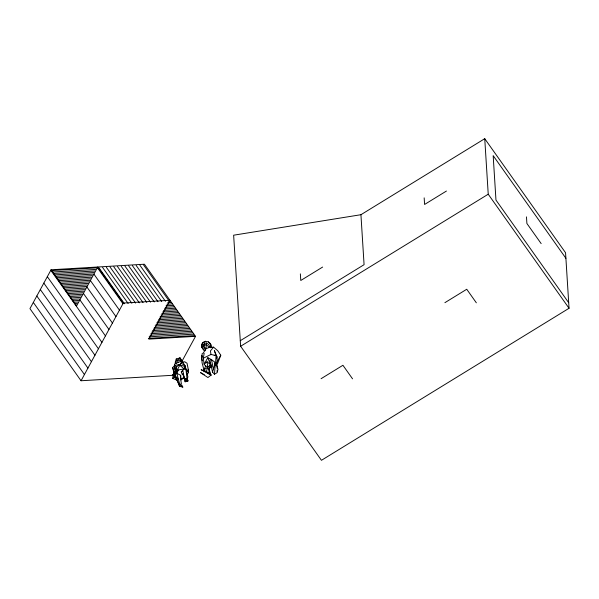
<?xml version="1.0" encoding="UTF-8"?>
<svg xmlns="http://www.w3.org/2000/svg" width="599" height="599" viewBox="0 0 599 599"><rect width="100%" height="100%" fill="white"/><g stroke="black" fill="none" stroke-linecap="round" stroke-linejoin="round"><path stroke-width="0.9" d="M217.138 371.814L217.16 370.107M217.19 368.407L217.227 365.862L215.67 361.848L216.037 355.574L214.345 350.542L216.943 356.712L217.197 361.923M181.692 384.94L182.807 387.119L179.655 386.392L179.715 384.273L176.795 373.289L178.39 369.972L184.11 368.902L187.135 370.369L188.558 372.114L187.584 374.158M208.886 369.418L210.421 367.254L210.504 364.926L207.838 357.678L204.102 364.199L205.637 366.041L207.748 366.828L209.508 372.511L211.013 375.131L207.943 377.55L200.515 372.623L204.266 374.697M210.698 347.817L210.878 344.814L209.523 342.778L208.272 341.857L205.524 341.295C201.032 342.014 200.68 347.779 203.967 350.145L205.307 350.737M215.206 365.15L215.363 362.56L218.006 369.224L217.123 372.66L214.464 374.233L212.54 372.151L209.912 360.074L211.484 359.64L214.794 362.155L214.921 364.948M179.655 386.392L179.79 384.288L181.4 383.966L180.464 377.954L180.673 375.333L176.795 373.289L174.713 375.191L174.788 377.1L177.049 380.283L179.655 386.392L176.907 379.234L174.713 375.191L178.39 369.972L176.069 370.826L175.514 372.892L172.782 375.026L174.788 377.1L172.669 378.366L177.491 380.395M214.464 374.233L215.363 362.56L212.54 372.151M217.527 362.447L217.407 364.095L220.776 355.2L217.751 350.737L213.581 347.15L209.373 347.42L206.078 348.693L203.143 353.238M185.271 380.08L185.128 381.803L187.996 380.934L186.97 378.224L186.019 369.957M202.23 360.71L201.489 358.007L202.275 353.29M176.069 370.826L176.63 366.693L181.452 363.286L185.024 365.764L185.563 368.392M206.37 343.002L206.078 348.693L203.361 346.14L204.588 343.227L206.37 343.002L208.729 344.455L209.964 347.472M172.669 378.366L173.396 374.128L176.63 366.693L175.514 372.892M201.489 358.007L201.9 355.581L202.185 357.333M211.687 365.704L207.059 361.759L204.102 364.199L203.316 358.217L204.169 353.313M175.222 365.937L174.803 368.258L175.252 369.853M216.606 358.382L216.943 356.712M186.521 372.855L187.135 370.369M211.717 365.405L210.504 364.926L208.954 368.849L211.013 375.131L206.311 371.919L207.748 366.828L207.059 361.759M182.291 362.522L182.148 360.71L179.947 357.932L176.241 358.973L175.245 362.275L176.368 363.728M181.609 362.163L182.148 360.71M184.979 368.43L184.627 366.715L185.024 365.764M204.334 371.657L203.989 369.927L205.637 366.041M187.614 371.373L188.371 369.823L187.015 363.234L184.784 361.803L182.755 362.043L181.16 361.175L174.564 363.982L174.998 369.755M204.588 343.227L203.697 345.017L203.982 347.974L205.27 349.419M51.072 269.79L29.95 308.635L81.052 380.754L174.399 375.184L195.521 336.339L144.419 264.219L51.072 269.79L76.627 305.849L97.749 267.004L123.297 303.064L169.974 300.279L148.852 339.124L195.521 336.339M81.052 380.754L123.297 303.064M216.119 363.548L220.776 355.2M202.881 342.703L201.841 344.485L202.013 347.293L203.967 350.145M187.435 371.32L188.371 369.823M172.782 375.026L173.396 374.128M213.581 347.15L210.444 350.917L210.975 354.466L216.037 355.574L214.18 355.312M174.152 373.866L172.744 367.554L174.945 365.023M181.257 371.904L182.86 370.699L184.567 379.212L186.97 378.224L185.128 381.803L182.957 373.656L182.41 374.877L181.257 371.904L184.11 368.902L179.019 364.589L174.863 365.442M180.846 359.49L179.947 357.932L175.245 362.275L176.42 363.114M180.666 379.511L184.335 377.115M209.508 372.511L206.311 371.919L203.989 369.927L210.504 364.926M205.524 341.295L202.417 343.249L201.683 345.75L202.222 347.899M181.235 379.646L183.9 377.999M360.935 214.712L484.741 138.691L565.553 252.741L569.05 308.268L321.446 460.309L240.626 346.259L233.64 235.197L360.935 214.712L364.08 264.683L240.274 340.704M322.629 267.064L300.78 280.482L300.361 273.878M446.435 191.044L424.586 204.461L424.167 197.857M240.626 346.259L488.23 194.218L484.741 138.691M321.086 378.695L342.935 365.278L352.549 378.838M444.892 302.675L466.741 289.257L476.347 302.817M203.361 346.14L206.116 344.522L209.373 347.42M203.316 358.217L210.975 354.466M183.032 378.291L184.559 377.587M210.421 367.254L212.046 366.738M184.567 379.212L187.03 378.493L187.996 380.934L186.506 381.323L187.876 376.876L186.97 372.713M179.019 364.589L185.405 366.67L182.755 362.043M51.185 270.591L96.349 267.895M52.203 272.028L95.511 269.445M53.229 273.473L94.664 270.995M54.247 274.911L93.818 272.552M55.265 276.349L92.972 274.102M56.291 277.794L92.134 275.652M57.309 279.231L91.288 277.202M58.328 280.676L90.442 278.76M59.353 282.114L89.603 280.31M60.372 283.552L88.757 281.859M61.39 284.997L87.911 283.409M62.416 286.434L87.072 284.967M63.434 287.872L86.226 286.517M64.452 289.317L85.38 288.067M65.478 290.755L84.541 289.617M66.496 292.2L83.695 291.174M67.515 293.637L82.849 292.724M68.541 295.075L82.011 294.274M69.559 296.52L81.165 295.824M70.577 297.958L80.318 297.381M71.595 299.403L79.472 298.931M72.621 300.84L78.634 300.481M73.64 302.278L77.788 302.031M74.658 303.723L76.942 303.581M75.684 305.161L76.103 305.138M168.604 301.117L170.049 301.035M167.757 302.667L171.074 302.473M166.919 304.225L172.093 303.91M166.073 305.775L173.111 305.355M165.227 307.324L174.137 306.793M164.388 308.874L175.155 308.23M163.542 310.424L176.173 309.676M162.696 311.982L177.192 311.113M161.857 313.532L178.217 312.558M161.011 315.081L179.236 313.996M160.165 316.631L180.254 315.433M159.327 318.189L181.28 316.878M158.48 319.739L182.298 318.316M157.634 321.289L183.316 319.754M156.796 322.839L184.342 321.199M155.95 324.396L185.361 322.636M155.104 325.946L186.379 324.081M154.257 327.496L187.405 325.519M153.419 329.046L188.423 326.957M152.573 330.603L189.441 328.402M151.727 332.153L190.467 329.839M150.888 333.703L191.485 331.284M150.042 335.253L192.504 332.722M149.196 336.81L193.529 334.16M148.357 338.36L194.548 335.605M176.241 358.973L177.177 360.343L180.359 360.343L179.947 357.932L180.591 361.182M179.715 384.273L182.807 387.119M206.311 371.919L201.152 369.71L211.013 375.131M207.838 357.678L211.484 359.64L213.401 368.969M208.272 341.857L210.601 344.178L210.855 347.36L210.878 344.814L209.523 342.778M174.713 375.191L178.412 379.377M185.286 368.37L184.627 366.715L188.558 372.114M565.905 258.296L493.172 155.643L495.965 200.066L568.698 302.72M541.159 243.606L526.895 223.479L526.476 216.875M488.23 194.218L569.05 308.268M143.61 265.005L169.165 301.065M139.881 265.222L165.436 301.282M136.153 265.447L161.708 301.507M132.424 265.671L157.979 301.731M128.695 265.889L154.25 301.948M124.966 266.113L150.521 302.173M121.238 266.338L146.792 302.398M117.509 266.562L143.064 302.622M113.78 266.78L139.335 302.839M110.051 267.004L135.606 303.064M106.323 267.229L131.877 303.289M102.594 267.446L128.149 303.506M98.865 267.671L124.42 303.73M97.405 267.671L122.96 303.73M93.908 274.11L119.456 310.17M90.404 280.549L115.959 316.609M86.9 286.988L112.455 323.048M83.403 293.428L108.951 329.487M79.899 299.867L105.454 335.927M50.848 270.246L101.95 342.366M47.343 276.686L98.446 348.813M43.847 283.132L94.949 355.252M40.343 289.572L91.445 361.691M36.839 296.011L87.941 368.13M33.342 302.45L84.444 374.57M177.177 360.343L178.292 362.425M174.092 375.61L174.788 377.1M184.627 366.715L185.368 368.422M203.989 369.927L202.095 362.912L201.706 355.896M172.744 367.554L173.965 372.93M181.16 361.175L181.452 363.286M180.673 375.333L181.055 379.983"/></g></svg>
